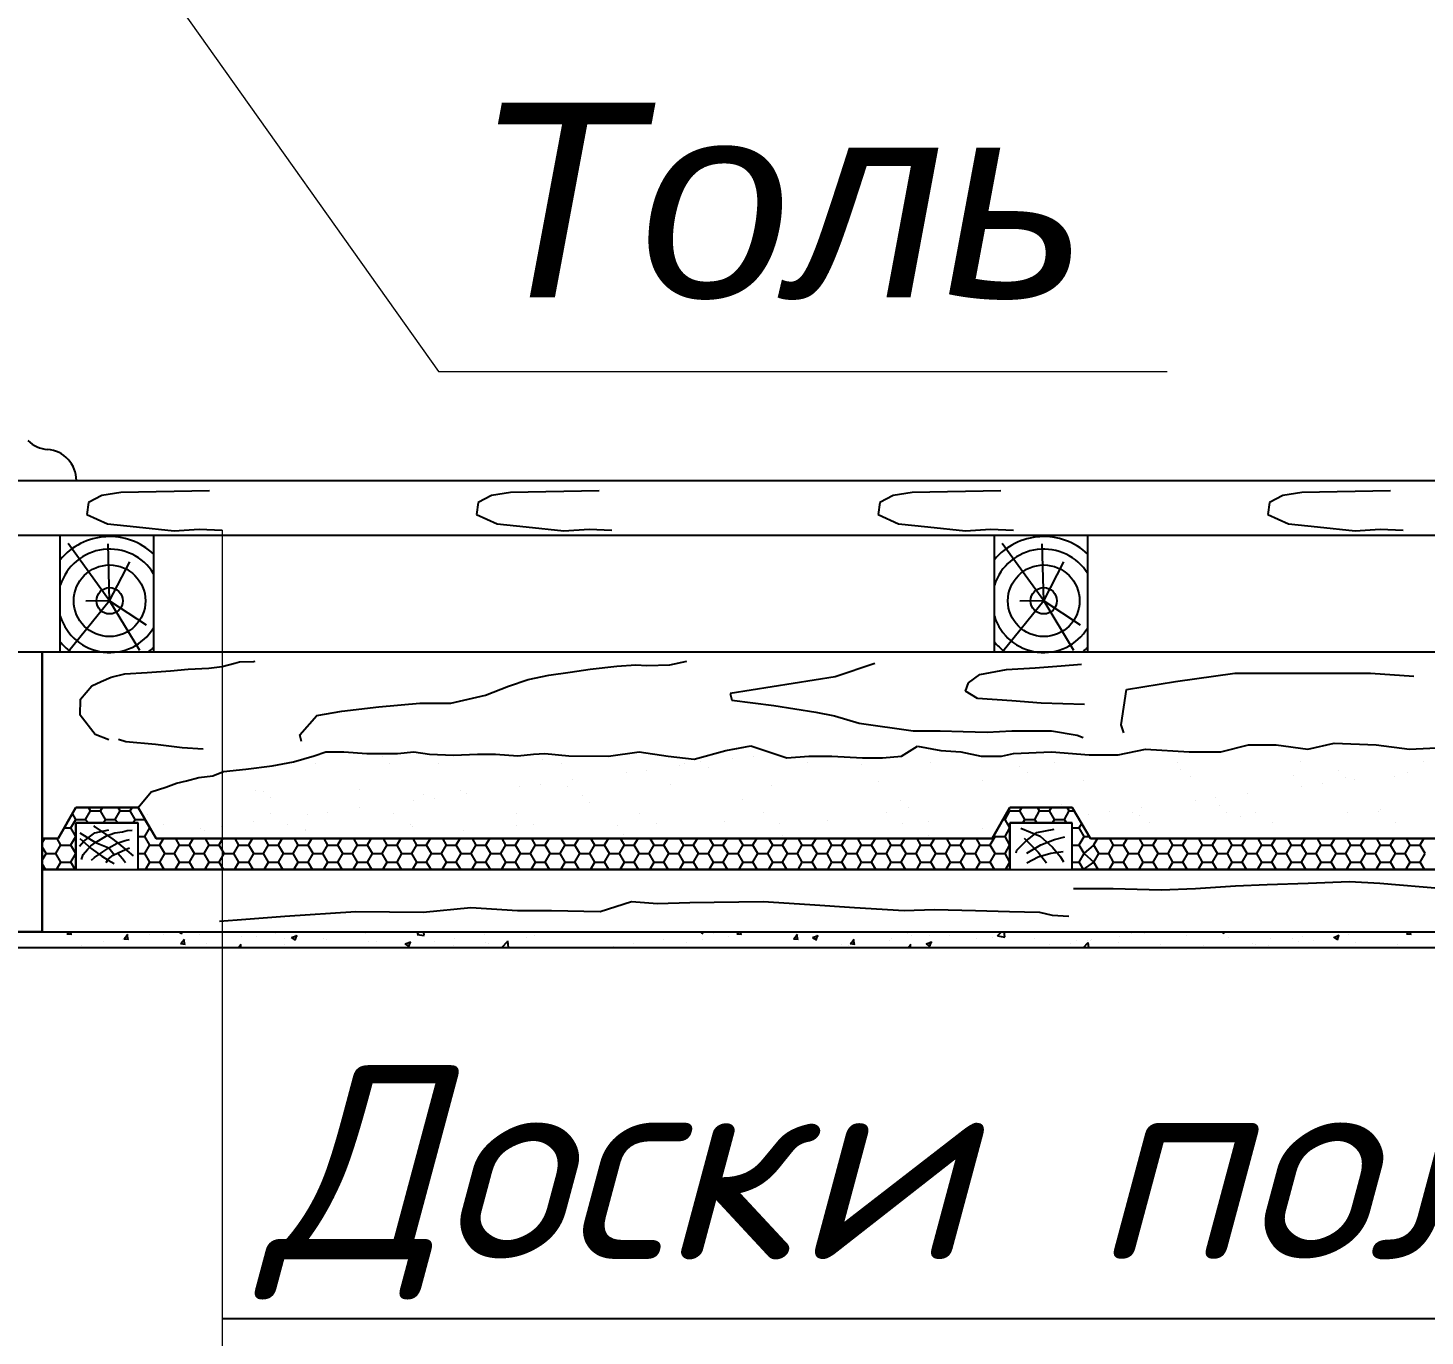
# Model space of a CAD drawing. Header units: millimetres. Extents: x 84778 to 227326, y -44398 to 146312.
# Drawn here: x 183520 to 185315, y -3101 to -1420 of the extents above; entities that cross this region are included whole.
import ezdxf

# ---------------------------------------------------------------- set-up
doc = ezdxf.new("R2010")
doc.units = ezdxf.units.MM
doc.header["$LTSCALE"] = 10
doc.layers.add('Тонкая', color=7, linetype='Continuous', lineweight=25)
doc.styles.add('Isocpeur', font='isocpeui.ttf')
doc.styles.add('STIL 888', font='ARIALI.TTF')

msp = doc.modelspace()

# ---------------------------------------------------------------- linework, layer by layer
at = {"lineweight": 20}
msp.add_line((183769.4, -2065), (183769.4, -5942.5), dxfattribs=at)
at = {"layer": 'Тонкая', "linetype": 'Continuous', "lineweight": 0, "ltscale": 1000}
for p, q in [((183267, -761.7), (184047.3, -1861.4)), ((184047.3, -1861.4), (184983.8, -1861.4))]:
    msp.add_line(p, q, dxfattribs=at)
at = {"layer": 'Тонкая', "ltscale": 50}
for p, q in [((183451.6, -2001.4), (188491.6, -2001.4)), ((183451.6, -2001.4), (188491.6, -2001.4)), ((183451.6, -2221.4), (188491.6, -2221.4)), ((183538.4, -2361.4), (183538.4, -2221.4)), ((183538.4, -2581.4), (183538.4, -2401.4)), ((183451.6, -2581.4), (188491.6, -2581.4)), ((183451.6, -2601.4), (188491.6, -2601.4))]:
    msp.add_line(p, q, dxfattribs=at)
at = {"layer": 'Тонкая', "linetype": 'Continuous', "ltscale": 1000}
for p, q in [((183538.4, -2001.4), (184905, -2001.4)), ((183615, -2020.7), (183597.8, -2029.7)), ((183639.2, -2016.6), (183615, -2020.7)), ((183753.3, -2014.6), (183639.2, -2016.6)), ((184115.7, -2020.7), (184098.5, -2029.7)), ((184139.9, -2016.6), (184115.7, -2020.7)), ((184254, -2014.6), (184139.9, -2016.6)), ((184631.5, -2020.7), (184614.4, -2029.7)), ((184655.8, -2016.6), (184631.5, -2020.7)), ((184769.8, -2014.6), (184655.8, -2016.6)), ((185132.2, -2020.7), (185115.1, -2029.7)), ((185156.5, -2016.6), (185132.2, -2020.7)), ((185270.5, -2014.6), (185156.5, -2016.6)), ((183597.8, -2029.7), (183595.8, -2044.9)), ((183595.8, -2044.9), (183622.1, -2057)), ((184098.5, -2029.7), (184096.5, -2044.9)), ((184096.5, -2044.9), (184122.8, -2057)), ((184614.4, -2029.7), (184612.4, -2044.9)), ((184612.4, -2044.9), (184638.6, -2057)), ((185115.1, -2029.7), (185113.1, -2044.9)), ((185113.1, -2044.9), (185139.3, -2057)), ((183622.1, -2057), (183659.4, -2061)), ((183659.4, -2061), (183707.9, -2066.1)), ((183707.9, -2066.1), (183740.2, -2064)), ((183740.2, -2064), (183769.4, -2065)), ((184122.8, -2057), (184160.1, -2061)), ((184160.1, -2061), (184208.6, -2066.1)), ((184208.6, -2066.1), (184240.9, -2064)), ((184240.9, -2064), (184270.1, -2065)), ((184638.6, -2057), (184676, -2061)), ((184676, -2061), (184724.4, -2066.1)), ((184724.4, -2066.1), (184756.7, -2064)), ((184756.7, -2064), (184786, -2065)), ((185139.3, -2057), (185176.7, -2061)), ((185176.7, -2061), (185225.1, -2066.1)), ((185225.1, -2066.1), (185257.4, -2064)), ((185257.4, -2064), (185286.7, -2065)), ((183451.6, -2071.4), (188491.6, -2071.4)), ((183561.6, -2221), (183561.6, -2071.4)), ((183681.6, -2221), (183681.6, -2071.4)), ((184761.6, -2221), (184761.6, -2071.4)), ((184881.6, -2221), (184881.6, -2071.4)), ((183625, -2155.9), (183571.6, -2082.4)), ((183625, -2155.9), (183623, -2082.6)), ((184825, -2155.9), (184771.6, -2082.4)), ((184825, -2155.9), (184823, -2082.6)), ((183625, -2155.9), (183650.8, -2105.9)), ((184825, -2155.9), (184850.8, -2105.9)), ((183625, -2155.9), (183572.3, -2221)), ((183625, -2155.9), (183594.3, -2156.6)), ((183625, -2155.9), (183663.3, -2219.4)), ((183625, -2155.9), (183671.9, -2186.7)), ((184825, -2155.9), (184772.3, -2221)), ((184825, -2155.9), (184794.3, -2156.6)), ((184825, -2155.9), (184871.9, -2186.7)), ((184825, -2155.9), (184863.3, -2219.4)), ((183451.6, -2221.4), (183538.4, -2221.4)), ((183538.4, -2221.4), (183538.4, -2581.4)), ((183725.8, -2243.8), (183752.3, -2242.4)), ((183752.3, -2242.4), (183769.5, -2240.5)), ((183769.5, -2240.5), (183785.8, -2235.9)), ((183785.8, -2235.9), (183791.8, -2234.5)), ((183791.8, -2234.5), (183810.4, -2234)), ((183810.4, -2234), (183811.8, -2233.6)), ((184242.4, -2243.9), (184276.4, -2240.1)), ((184276.4, -2240.1), (184301, -2238.2)), ((184301, -2238.2), (184315.2, -2239.2)), ((184315.2, -2239.2), (184344.6, -2238.2)), ((184344.6, -2238.2), (184366.4, -2233.5)), ((184608.1, -2236.4), (184557.1, -2253.7)), ((184777.4, -2244.1), (184814, -2242.2)), ((184814, -2242.2), (184847.6, -2239.3)), ((184847.6, -2239.3), (184873.6, -2237.4)), ((183602.1, -2265.2), (183614.2, -2259.6)), ((183614.2, -2259.6), (183626.8, -2254)), ((183626.8, -2254), (183644.4, -2249.8)), ((183644.4, -2249.8), (183673.3, -2248)), ((183673.3, -2248), (183703, -2246.1)), ((183703, -2246.1), (183725.8, -2243.8)), ((184137.3, -2265.6), (184162.8, -2257.1)), ((184162.8, -2257.1), (184189.3, -2251.4)), ((184189.3, -2251.4), (184216.8, -2247.7)), ((184216.8, -2247.7), (184242.4, -2243.9)), ((184557.1, -2253.7), (184422.4, -2274.9)), ((184724.5, -2272), (184728.4, -2261.4)), ((184728.4, -2261.4), (184742.8, -2250.8)), ((184742.8, -2250.8), (184777.4, -2244.1)), ((184931.4, -2269.9), (184994.1, -2259.5)), ((184994.1, -2259.5), (185070.7, -2249.1)), ((185070.7, -2249.1), (185129.8, -2249.1)), ((185129.8, -2249.1), (185192.5, -2249.1)), ((185192.5, -2249.1), (185244.7, -2249.1)), ((185244.7, -2249.1), (185300.4, -2252.6)), ((183587.7, -2282.3), (183602.1, -2265.2)), ((184063.4, -2287.4), (184107.9, -2277)), ((184107.9, -2277), (184137.3, -2265.6)), ((184422.4, -2274.9), (184424.4, -2283.5)), ((184739.9, -2281.6), (184724.5, -2272)), ((184924.5, -2315.2), (184931.4, -2269.9)), ((183587.3, -2302.8), (183587.7, -2282.3)), ((183923.3, -2297.8), (183970.7, -2292.1)), ((183970.7, -2292.1), (184023.7, -2287.4)), ((184023.7, -2287.4), (184063.4, -2287.4)), ((184424.4, -2283.5), (184478.2, -2290.3)), ((184478.2, -2290.3), (184532.1, -2298.9)), ((184784.2, -2284.5), (184739.9, -2281.6)), ((184821.7, -2287.4), (184784.2, -2284.5)), ((184877.5, -2289.3), (184821.7, -2287.4)), ((183606.3, -2327.9), (183587.3, -2302.8)), ((183869.4, -2328.1), (183891.1, -2303.5)), ((183891.1, -2303.5), (183923.3, -2297.8)), ((184532.1, -2298.9), (184556.2, -2303.7)), ((184556.2, -2303.7), (184587.9, -2313.3)), ((184587.9, -2313.3), (184657.2, -2322.9)), ((184927.9, -2325.6), (184924.5, -2315.2)), ((183624, -2334.4), (183606.3, -2327.9)), ((183871.3, -2336.6), (183869.4, -2328.1)), ((184657.2, -2322.9), (184691.8, -2322.9)), ((184691.8, -2322.9), (184721.6, -2323.9)), ((184721.6, -2323.9), (184752.4, -2324.9)), ((184752.4, -2324.9), (184784.2, -2322.9)), ((184784.2, -2322.9), (184835.1, -2322.9)), ((184835.1, -2322.9), (184867.8, -2328.7)), ((184867.8, -2328.7), (184875.5, -2331.6)), ((183636.3, -2333.9), (183646, -2336.6)), ((183646, -2336.6), (183683.8, -2340.1)), ((183683.8, -2340.1), (183718, -2344.5)), ((183718, -2344.5), (183745.3, -2346.2)), ((183887.7, -2355.3), (183902.6, -2350)), ((183902.6, -2350), (183925.9, -2350)), ((183925.9, -2350), (183955.5, -2352.2)), ((183994.7, -2352.2), (184015.9, -2350)), ((184015.9, -2350), (184036, -2353.2)), ((184266, -2355.7), (184305.1, -2350.2)), ((184305.1, -2350.2), (184342.4, -2355.7)), ((184375.9, -2359.5), (184416.7, -2348.3)), ((184416.7, -2348.3), (184448.7, -2342.3)), ((184416.7, -2348.3), (184432.7, -2345.3)), ((184432.7, -2345.3), (184448.7, -2342.3)), ((184448.7, -2342.3), (184495.1, -2357.6)), ((184642.3, -2355.7), (184662.8, -2342.7)), ((184662.8, -2342.7), (184692.8, -2348.5)), ((184692.8, -2348.5), (184718.7, -2350.2)), ((184718.7, -2350.2), (184744.8, -2355.7)), ((184786.3, -2352), (184834.8, -2350.2)), ((184834.8, -2350.2), (184883.2, -2353.9)), ((184920.5, -2353.9), (184955.9, -2346.4)), ((184955.9, -2346.4), (185011.8, -2350.2)), ((185011.8, -2350.2), (185052.7, -2350.2)), ((185052.7, -2350.2), (185088.1, -2340.9)), ((185088.1, -2340.9), (185123.5, -2340.9)), ((185123.5, -2340.9), (185164.5, -2346.4)), ((185164.5, -2346.4), (185198.1, -2339)), ((185198.1, -2339), (185252.1, -2340.9)), ((185252.1, -2340.9), (185294.9, -2346.4)), ((185294.9, -2346.4), (185379.4, -2342.7)), ((183538.4, -2401.4), (183538.4, -2354.3)), ((183799.8, -2372.3), (183833.7, -2368)), ((183833.7, -2368), (183861.3, -2362.7)), ((183861.3, -2362.7), (183887.7, -2355.3)), ((183889.1, -2365.3), (183889.1, -2365.3)), ((183955.5, -2352.2), (183994.7, -2352.2)), ((183975.1, -2355.9), (183975.1, -2355.9)), ((183984.5, -2364.5), (183984.5, -2364.5)), ((184036, -2353.2), (184066.7, -2354.3)), ((184047.3, -2365), (184047.3, -2365)), ((184066.7, -2354.3), (184097.5, -2353.2)), ((184097.5, -2353.2), (184120.8, -2353.2)), ((184120.8, -2353.2), (184149.4, -2355.3)), ((184149.4, -2355.3), (184169.5, -2353.2)), ((184169.5, -2353.2), (184184.3, -2352.2)), ((184181.4, -2360.4), (184181.4, -2360.4)), ((184184.3, -2352.2), (184215, -2355.3)), ((184205.5, -2364.7), (184205.5, -2364.7)), ((184215, -2355.3), (184266, -2355.7)), ((184342.4, -2355.7), (184375.9, -2359.5)), ((184356.6, -2368), (184356.6, -2368)), ((184363.7, -2364.4), (184363.7, -2364.4)), ((184384.7, -2362.1), (184384.7, -2362.1)), ((184425.6, -2358.9), (184425.6, -2358.9)), ((184452.1, -2355.5), (184452.1, -2355.5)), ((184495.1, -2357.6), (184523.1, -2355.7)), ((184521.9, -2364.1), (184521.9, -2364.1)), ((184523.1, -2355.7), (184552.9, -2355.7)), ((184552.9, -2355.7), (184592, -2357.6)), ((184590.9, -2366.6), (184590.9, -2366.6)), ((184592, -2357.6), (184618.1, -2357.6)), ((184618.1, -2357.6), (184642.3, -2355.7)), ((184680.1, -2363.8), (184680.1, -2363.8)), ((184744.8, -2355.7), (184770.9, -2355.7)), ((184770.9, -2355.7), (184786.3, -2352)), ((184770.9, -2355.7), (184770.9, -2355.7)), ((184794.2, -2368.4), (184794.2, -2368.4)), ((184838.3, -2363.5), (184838.3, -2363.5)), ((184883.2, -2353.9), (184920.5, -2353.9)), ((184996.5, -2363.2), (184996.5, -2363.2)), ((185154.7, -2363), (185154.7, -2363)), ((185312.9, -2362.7), (185312.9, -2362.7)), ((183710.8, -2390.3), (183723.6, -2387.1)), ((183723.6, -2387.1), (183739.4, -2382.9)), ((183739.4, -2382.9), (183757.4, -2380.7)), ((183757.4, -2380.7), (183771.2, -2375.4)), ((183771.2, -2375.4), (183799.8, -2372.3)), ((184219.9, -2386), (184219.9, -2386)), ((184288.9, -2376.9), (184288.9, -2376.9)), ((184315.3, -2373.5), (184315.3, -2373.5)), ((184394, -2370.7), (184394, -2370.7)), ((184745.9, -2386.5), (184745.9, -2386.5)), ((184803.6, -2376.9), (184803.6, -2376.9)), ((184875.8, -2387.1), (184875.8, -2387.1)), ((185000.5, -2372.9), (185000.5, -2372.9)), ((185013, -2382.2), (185013, -2382.2)), ((185146, -2380.5), (185146, -2380.5)), ((185203.7, -2374.6), (185203.7, -2374.6)), ((185213.1, -2383.2), (185213.1, -2383.2)), ((185223.9, -2385.4), (185223.9, -2385.4)), ((185275.9, -2381.1), (185275.9, -2381.1)), ((185292.9, -2376.3), (185292.9, -2376.3)), ((183538.4, -2461.4), (183538.4, -2401.4)), ((183661.6, -2421.4), (183678.4, -2401.4)), ((183678.4, -2401.4), (183697.1, -2395.6)), ((183697.1, -2395.6), (183710.8, -2390.3)), ((183812.6, -2400.2), (183812.6, -2400.2)), ((183822.4, -2400.5), (183822.4, -2400.5)), ((183945.6, -2398.5), (183945.6, -2398.5)), ((184028.7, -2405), (184028.7, -2405)), ((184075.5, -2399.1), (184075.5, -2399.1)), ((184083.1, -2404), (184083.1, -2404)), ((184152.1, -2394.9), (184152.1, -2394.9)), ((184178.6, -2391.5), (184178.6, -2391.5)), ((184212.7, -2394.2), (184212.7, -2394.2)), ((184345.7, -2392.5), (184345.7, -2392.5)), ((184475.7, -2393.1), (184475.7, -2393.1)), ((184612.9, -2388.2), (184612.9, -2388.2)), ((185087.2, -2403.4), (185087.2, -2403.4)), ((185156.2, -2394.3), (185156.2, -2394.3)), ((185182.6, -2390.8), (185182.6, -2390.8)), ((183558.9, -2461.4), (183581.6, -2421.4)), ((183581.6, -2421.4), (183558.9, -2461.4)), ((183558.9, -2461.4), (183581.6, -2421.4)), ((183581.6, -2421.4), (183661.6, -2421.4)), ((183661.6, -2421.4), (183581.6, -2421.4)), ((183581.6, -2421.4), (183661.6, -2421.4)), ((183581.6, -2421.4), (183661.6, -2421.4)), ((183600.5, -2425.8), (183598, -2421.4)), ((183613.2, -2425.8), (183615.8, -2421.4)), ((183638.6, -2425.8), (183636.1, -2421.4)), ((183651.3, -2425.8), (183653.9, -2421.4)), ((183661.6, -2421.4), (183685, -2461.4)), ((183685, -2461.4), (183661.6, -2421.4)), ((183661.6, -2421.4), (183685, -2461.4)), ((183675.4, -2405.2), (183675.4, -2405.2)), ((183831.8, -2409.1), (183831.8, -2409.1)), ((183946.4, -2422), (183946.4, -2422)), ((184015.4, -2412.9), (184015.4, -2412.9)), ((184041.8, -2409.5), (184041.8, -2409.5)), ((184231.9, -2406.7), (184231.9, -2406.7)), ((184241.3, -2415.3), (184241.3, -2415.3)), ((184438.2, -2411.2), (184438.2, -2411.2)), ((184641.5, -2413), (184641.5, -2413)), ((184650.9, -2421.5), (184650.9, -2421.5)), ((184758.9, -2461.4), (184781.6, -2421.4)), ((184781.6, -2421.4), (184758.9, -2461.4)), ((184758.9, -2461.4), (184781.6, -2421.4)), ((184781.6, -2421.4), (184861.6, -2421.4)), ((184861.6, -2421.4), (184781.6, -2421.4)), ((184781.6, -2421.4), (184861.6, -2421.4)), ((184781.6, -2421.4), (184861.6, -2421.4)), ((184794.3, -2425.8), (184796.9, -2421.4)), ((184819.7, -2425.8), (184817.2, -2421.4)), ((184832.4, -2425.8), (184835, -2421.4)), ((184847.8, -2417.4), (184847.8, -2417.4)), ((184857.8, -2425.8), (184855.3, -2421.4)), ((184861.6, -2421.4), (184885, -2461.4)), ((184885, -2461.4), (184861.6, -2421.4)), ((184861.6, -2421.4), (184885, -2461.4)), ((184950.4, -2421.4), (184950.4, -2421.4)), ((185019.4, -2412.3), (185019.4, -2412.3)), ((185045.9, -2408.8), (185045.9, -2408.8)), ((185051, -2419.2), (185051, -2419.2)), ((183575.1, -2447.7), (183581.5, -2436.8)), ((183581.5, -2436.8), (183577.2, -2429.3)), ((183581.5, -2436.8), (183594.2, -2436.8)), ((183594.2, -2436.8), (183600.5, -2425.8)), ((183596.9, -2441.4), (183594.2, -2436.8)), ((183600.6, -2425.8), (183613.3, -2425.8)), ((183619.6, -2436.8), (183613.2, -2425.8)), ((183616.9, -2441.4), (183619.6, -2436.8)), ((183619.6, -2436.8), (183632.3, -2436.8)), ((183632.3, -2436.8), (183638.6, -2425.8)), ((183635, -2441.4), (183632.3, -2436.8)), ((183638.7, -2425.8), (183651.4, -2425.8)), ((183657.7, -2436.8), (183651.3, -2425.8)), ((183655, -2441.4), (183657.7, -2436.8)), ((183657.7, -2436.8), (183670.4, -2436.8)), ((183670.4, -2436.8), (183670.5, -2436.6)), ((183676.7, -2447.8), (183670.4, -2436.8)), ((183673.4, -2430), (183673.4, -2430)), ((183809.6, -2440), (183809.6, -2440)), ((183831.6, -2429.7), (183831.6, -2429.7)), ((183878.6, -2430.9), (183878.6, -2430.9)), ((183905.1, -2427.5), (183905.1, -2427.5)), ((183989.8, -2429.4), (183989.8, -2429.4)), ((184148, -2429.1), (184148, -2429.1)), ((184306.2, -2428.8), (184306.2, -2428.8)), ((184414.4, -2440.1), (184414.4, -2440.1)), ((184464.4, -2428.5), (184464.4, -2428.5)), ((184547.4, -2438.4), (184547.4, -2438.4)), ((184622.6, -2428.2), (184622.6, -2428.2)), ((184677.3, -2439.1), (184677.3, -2439.1)), ((184772.9, -2436.8), (184775.3, -2436.8)), ((184775.3, -2436.8), (184781.6, -2425.8)), ((184781.6, -2447.8), (184775.3, -2436.8)), ((184781.6, -2425.8), (184780.4, -2423.6)), ((184781.7, -2425.8), (184794.4, -2425.8)), ((184800.7, -2436.8), (184794.3, -2425.8)), ((184798, -2441.4), (184800.7, -2436.8)), ((184800.7, -2436.8), (184813.4, -2436.8)), ((184813.4, -2436.8), (184819.7, -2425.8)), ((184816.1, -2441.4), (184813.4, -2436.8)), ((184819.8, -2425.8), (184832.5, -2425.8)), ((184838.8, -2436.8), (184832.4, -2425.8)), ((184836.1, -2441.4), (184838.8, -2436.8)), ((184838.8, -2436.8), (184851.5, -2436.8)), ((184851.5, -2436.8), (184857.8, -2425.8)), ((184854.2, -2441.4), (184851.5, -2436.8)), ((184857.9, -2425.8), (184864.2, -2425.8)), ((184882.7, -2430.3), (184882.7, -2430.3)), ((184909.1, -2426.8), (184909.1, -2426.8)), ((184939, -2427.7), (184939, -2427.7)), ((184947.5, -2432.4), (184947.5, -2432.4)), ((185060.4, -2427.8), (185060.4, -2427.8)), ((185077.5, -2433.1), (185077.5, -2433.1)), ((185097.2, -2427.4), (185097.2, -2427.4)), ((185214.7, -2428.1), (185214.7, -2428.1)), ((185255.4, -2427.1), (185255.4, -2427.1)), ((185257.3, -2423.7), (185257.3, -2423.7)), ((185276.8, -2440.7), (185276.8, -2440.7)), ((183566.7, -2447.8), (183575.2, -2447.8)), ((183581.5, -2458.8), (183575.1, -2447.8)), ((183575.1, -2469.7), (183581.5, -2458.7)), ((183581.5, -2458.8), (183581.6, -2458.8)), ((183581.6, -2441.4), (183581.6, -2501.4)), ((183661.6, -2441.4), (183581.6, -2441.4)), ((183581.6, -2501.4), (183581.6, -2441.4)), ((183581.6, -2441.4), (183661.6, -2441.4)), ((183586.7, -2453.9), (183606.7, -2466.4)), ((183591.9, -2464.7), (183606.2, -2453.9)), ((183604.9, -2444.8), (183606.2, -2446.5)), ((183606.2, -2446.5), (183615.3, -2453)), ((183606.2, -2453.9), (183624, -2450.4)), ((183606.7, -2466.4), (183621, -2457.8)), ((183615.3, -2453), (183629.2, -2462.1)), ((183621, -2457.8), (183631.8, -2454.3)), ((183631.8, -2454.3), (183641.4, -2452.6)), ((183641.4, -2452.6), (183647.4, -2451.3)), ((183647.4, -2451.3), (183653.9, -2450.8)), ((183661.6, -2501.4), (183661.6, -2441.4)), ((183661.6, -2501.4), (183661.6, -2441.4)), ((183661.6, -2458.8), (183670.4, -2458.8)), ((183670.4, -2458.7), (183676.7, -2447.7)), ((183676.7, -2469.8), (183670.4, -2458.8)), ((183676.8, -2447.8), (183677, -2447.8)), ((183694.8, -2443.6), (183694.8, -2443.6)), ((183741.9, -2449), (183741.9, -2449)), ((183747.1, -2450.5), (183747.1, -2450.5)), ((183768.3, -2445.5), (183768.3, -2445.5)), ((183853, -2443.3), (183853, -2443.3)), ((183876, -2449.6), (183876, -2449.6)), ((183877.1, -2451.1), (183877.1, -2451.1)), ((184011.2, -2443), (184011.2, -2443)), ((184014.3, -2446.2), (184014.3, -2446.2)), ((184079.2, -2451.3), (184079.2, -2451.3)), ((184147.3, -2444.5), (184147.3, -2444.5)), ((184169.4, -2442.8), (184169.4, -2442.8)), ((184277.2, -2445.1), (184277.2, -2445.1)), ((184285.5, -2455.8), (184285.5, -2455.8)), ((184327.6, -2442.5), (184327.6, -2442.5)), ((184485.8, -2442.2), (184485.8, -2442.2)), ((184488.8, -2457.5), (184488.8, -2457.5)), ((184644, -2441.9), (184644, -2441.9)), ((184676.9, -2457.4), (184676.9, -2457.4)), ((184745.9, -2448.3), (184745.9, -2448.3)), ((184756.2, -2469.7), (184762.6, -2458.7)), ((184762.6, -2458.8), (184761.5, -2456.9)), ((184762.6, -2458.8), (184775.3, -2458.8)), ((184775.3, -2458.7), (184781.6, -2447.7)), ((184781.6, -2469.8), (184775.3, -2458.8)), ((184781.6, -2441.4), (184781.6, -2501.4)), ((184861.6, -2441.4), (184781.6, -2441.4)), ((184781.6, -2501.4), (184781.6, -2441.4)), ((184781.6, -2441.4), (184861.6, -2441.4)), ((184795.8, -2448.1), (184820.5, -2458.4)), ((184802.6, -2464.5), (184816.3, -2453.6)), ((184816.3, -2453.6), (184838.3, -2449.5)), ((184820.5, -2458.4), (184836.2, -2472.7)), ((184861.6, -2501.4), (184861.6, -2441.4)), ((184861.6, -2501.4), (184861.6, -2441.4)), ((184861.6, -2447.8), (184870.6, -2447.8)), ((184870.5, -2447.7), (184873.8, -2442.1)), ((184876.9, -2458.8), (184870.5, -2447.8)), ((184870.5, -2469.7), (184876.9, -2458.7)), ((184876.9, -2458.8), (184883.5, -2458.8)), ((184960.4, -2441.3), (184960.4, -2441.3)), ((185118.6, -2441), (185118.6, -2441)), ((183538.4, -2467.4), (183541.9, -2461.4)), ((183538.4, -2461.4), (183558.9, -2461.4)), ((183538.4, -2501.4), (183538.4, -2461.4)), ((183558.9, -2461.4), (183538.4, -2461.4)), ((183538.4, -2461.4), (183558.9, -2461.4)), ((183543.4, -2480.8), (183538.4, -2472.1)), ((183556.1, -2480.7), (183562.4, -2469.7)), ((183562.4, -2469.8), (183557.6, -2461.4)), ((183562.5, -2469.8), (183575.2, -2469.8)), ((183581.5, -2480.8), (183575.1, -2469.8)), ((183586.3, -2471.2), (183591.9, -2464.7)), ((183586.7, -2461.2), (183601.5, -2474.2)), ((183591.1, -2482), (183596.7, -2475.5)), ((183596.7, -2475.5), (183601, -2470.8)), ((183601, -2470.8), (183606.7, -2466.4)), ((183601.5, -2474.2), (183614.9, -2484.2)), ((183606.7, -2466.4), (183606.7, -2466.4)), ((183606.7, -2466.4), (183624, -2473.4)), ((183616.2, -2478.6), (183624, -2473.4)), ((183624, -2473.4), (183634.9, -2467.3)), ((183624, -2473.4), (183630.8, -2482)), ((183629.2, -2462.1), (183637, -2468.2)), ((183634.9, -2467.3), (183644.8, -2463.8)), ((183637, -2468.2), (183647, -2476.8)), ((183641.4, -2477.3), (183650.5, -2473.4)), ((183644.8, -2463.8), (183650.5, -2462.5)), ((183647, -2476.8), (183655.2, -2483.7)), ((183670.4, -2480.7), (183676.7, -2469.7)), ((183676.8, -2469.8), (183689.5, -2469.8)), ((183685, -2461.4), (184758.9, -2461.4)), ((184758.9, -2461.4), (183685, -2461.4)), ((183685, -2461.4), (184758.9, -2461.4)), ((183689.4, -2469.7), (183694.3, -2461.4)), ((183695.8, -2480.8), (183689.4, -2469.8)), ((183708.5, -2480.7), (183714.8, -2469.7)), ((183714.8, -2469.8), (183710, -2461.4)), ((183714.9, -2469.8), (183727.6, -2469.8)), ((183727.5, -2469.7), (183732.4, -2461.4)), ((183733.9, -2480.8), (183727.5, -2469.8)), ((183746.6, -2480.7), (183752.9, -2469.7)), ((183752.9, -2469.8), (183748.1, -2461.4)), ((183753, -2469.8), (183765.7, -2469.8)), ((183765.6, -2469.7), (183770.5, -2461.4)), ((183772, -2480.8), (183765.6, -2469.8)), ((183784.7, -2480.7), (183791, -2469.7)), ((183791, -2469.8), (183786.2, -2461.4)), ((183791.1, -2469.8), (183803.8, -2469.8)), ((183803.7, -2469.7), (183808.6, -2461.4)), ((183810.1, -2480.8), (183803.7, -2469.8)), ((183822.8, -2480.7), (183829.1, -2469.7)), ((183829.1, -2469.8), (183824.3, -2461.4)), ((183829.2, -2469.8), (183841.9, -2469.8)), ((183841.8, -2469.7), (183846.7, -2461.4)), ((183848.2, -2480.8), (183841.8, -2469.8)), ((183860.9, -2480.7), (183867.2, -2469.7)), ((183867.2, -2469.8), (183862.4, -2461.4)), ((183867.3, -2469.8), (183880, -2469.8)), ((183879.9, -2469.7), (183884.8, -2461.4)), ((183886.3, -2480.8), (183879.9, -2469.8)), ((183899, -2480.7), (183905.3, -2469.7)), ((183905.3, -2469.8), (183900.5, -2461.4)), ((183905.4, -2469.8), (183918.1, -2469.8)), ((183918, -2469.7), (183922.9, -2461.4)), ((183924.4, -2480.8), (183918, -2469.8)), ((183937.1, -2480.7), (183943.4, -2469.7)), ((183943.4, -2469.8), (183938.6, -2461.4)), ((183943.5, -2469.8), (183956.2, -2469.8)), ((183956.1, -2469.7), (183961, -2461.4)), ((183962.5, -2480.8), (183956.1, -2469.8)), ((183975.2, -2480.7), (183981.5, -2469.7)), ((183981.5, -2469.8), (183976.7, -2461.4)), ((183981.6, -2469.8), (183994.3, -2469.8)), ((183994.2, -2469.7), (183999.1, -2461.4)), ((184000.6, -2480.8), (183994.2, -2469.8)), ((184013.3, -2480.7), (184019.6, -2469.7)), ((184019.6, -2469.8), (184014.8, -2461.4)), ((184019.7, -2469.8), (184032.4, -2469.8)), ((184032.3, -2469.7), (184037.2, -2461.4)), ((184038.7, -2480.8), (184032.3, -2469.8)), ((184051.4, -2480.7), (184057.7, -2469.7)), ((184057.7, -2469.8), (184052.9, -2461.4)), ((184057.8, -2469.8), (184070.5, -2469.8)), ((184070.4, -2469.7), (184075.3, -2461.4)), ((184076.8, -2480.8), (184070.4, -2469.8)), ((184088.6, -2459.9), (184088.6, -2459.9)), ((184089.5, -2480.7), (184095.8, -2469.7)), ((184095.8, -2469.8), (184091, -2461.4)), ((184095.9, -2469.8), (184108.6, -2469.8)), ((184108.5, -2469.7), (184113.4, -2461.4)), ((184114.9, -2480.8), (184108.5, -2469.8)), ((184127.6, -2480.7), (184133.9, -2469.7)), ((184133.9, -2469.8), (184129.1, -2461.4)), ((184134, -2469.8), (184146.7, -2469.8)), ((184146.6, -2469.7), (184151.5, -2461.4)), ((184153, -2480.8), (184146.6, -2469.8)), ((184165.7, -2480.7), (184172, -2469.7)), ((184172, -2469.8), (184167.2, -2461.4)), ((184172.1, -2469.8), (184184.8, -2469.8)), ((184184.7, -2469.7), (184189.6, -2461.4)), ((184191.1, -2480.8), (184184.7, -2469.8)), ((184203.8, -2480.7), (184210.1, -2469.7)), ((184210.1, -2469.8), (184205.3, -2461.4)), ((184210.2, -2469.8), (184222.9, -2469.8)), ((184222.8, -2469.7), (184227.7, -2461.4)), ((184229.2, -2480.8), (184222.8, -2469.8)), ((184241.9, -2480.7), (184248.2, -2469.7)), ((184248.2, -2469.8), (184243.4, -2461.4)), ((184248.3, -2469.8), (184261, -2469.8)), ((184260.9, -2469.7), (184265.8, -2461.4)), ((184267.3, -2480.8), (184260.9, -2469.8)), ((184280, -2480.7), (184286.3, -2469.7)), ((184286.3, -2469.8), (184281.5, -2461.4)), ((184286.4, -2469.8), (184299.1, -2469.8)), ((184299, -2469.7), (184303.9, -2461.4)), ((184305.4, -2480.8), (184299, -2469.8)), ((184318.1, -2480.7), (184324.4, -2469.7)), ((184324.4, -2469.8), (184319.6, -2461.4)), ((184324.5, -2469.8), (184337.2, -2469.8)), ((184337.1, -2469.7), (184342, -2461.4)), ((184343.5, -2480.8), (184337.1, -2469.8)), ((184356.2, -2480.7), (184362.5, -2469.7)), ((184362.5, -2469.8), (184357.7, -2461.4)), ((184362.6, -2469.8), (184375.3, -2469.8)), ((184375.2, -2469.7), (184380.1, -2461.4)), ((184381.6, -2480.8), (184375.2, -2469.8)), ((184394.3, -2480.7), (184400.6, -2469.7)), ((184400.6, -2469.8), (184395.8, -2461.4)), ((184400.7, -2469.8), (184413.4, -2469.8)), ((184413.3, -2469.7), (184418.2, -2461.4)), ((184419.7, -2480.8), (184413.3, -2469.8)), ((184432.4, -2480.7), (184438.7, -2469.7)), ((184438.7, -2469.8), (184433.9, -2461.4)), ((184438.8, -2469.8), (184451.5, -2469.8)), ((184451.4, -2469.7), (184456.3, -2461.4)), ((184457.8, -2480.8), (184451.4, -2469.8)), ((184470.5, -2480.7), (184476.8, -2469.7)), ((184476.8, -2469.8), (184472, -2461.4)), ((184476.9, -2469.8), (184489.6, -2469.8)), ((184489.5, -2469.7), (184494.4, -2461.4)), ((184495.9, -2480.8), (184489.5, -2469.8)), ((184508.6, -2480.7), (184514.9, -2469.7)), ((184514.9, -2469.8), (184510.1, -2461.4)), ((184515, -2469.8), (184527.7, -2469.8)), ((184527.6, -2469.7), (184532.5, -2461.4)), ((184534, -2480.8), (184527.6, -2469.8)), ((184546.7, -2480.7), (184553, -2469.7)), ((184553, -2469.8), (184548.2, -2461.4)), ((184553.1, -2469.8), (184565.8, -2469.8)), ((184565.7, -2469.7), (184570.6, -2461.4)), ((184572.1, -2480.8), (184565.7, -2469.8)), ((184584.8, -2480.7), (184591.1, -2469.7)), ((184591.1, -2469.8), (184586.3, -2461.4)), ((184591.2, -2469.8), (184603.9, -2469.8)), ((184603.8, -2469.7), (184608.7, -2461.4)), ((184610.2, -2480.8), (184603.8, -2469.8)), ((184622.9, -2480.7), (184629.2, -2469.7)), ((184629.2, -2469.8), (184624.4, -2461.4)), ((184629.3, -2469.8), (184642, -2469.8)), ((184641.9, -2469.7), (184646.8, -2461.4)), ((184648.3, -2480.8), (184641.9, -2469.8)), ((184661, -2480.7), (184667.3, -2469.7)), ((184667.3, -2469.8), (184662.5, -2461.4)), ((184667.4, -2469.8), (184680.1, -2469.8)), ((184680, -2469.7), (184684.9, -2461.4)), ((184686.4, -2480.8), (184680, -2469.8)), ((184699.1, -2480.7), (184705.4, -2469.7)), ((184705.4, -2469.8), (184700.6, -2461.4)), ((184705.5, -2469.8), (184718.2, -2469.8)), ((184718.1, -2469.7), (184723, -2461.4)), ((184724.5, -2480.8), (184718.1, -2469.8)), ((184737.2, -2480.7), (184743.5, -2469.7)), ((184743.5, -2469.8), (184738.7, -2461.4)), ((184743.6, -2469.8), (184756.3, -2469.8)), ((184762.6, -2480.8), (184756.2, -2469.8)), ((184775.3, -2480.7), (184781.6, -2469.7)), ((184789.6, -2479.6), (184790.3, -2476.2)), ((184790.3, -2476.2), (184802.6, -2464.5)), ((184799.9, -2461.1), (184817.7, -2478.9)), ((184803.3, -2480.3), (184821.1, -2469.3)), ((184821.1, -2469.3), (184839, -2462.5)), ((184836.2, -2472.7), (184846.5, -2485.1)), ((184839, -2462.5), (184852, -2459.1)), ((184861.6, -2469.8), (184870.6, -2469.8)), ((184876.9, -2480.8), (184870.5, -2469.8)), ((184876.9, -2480.7), (184889.4, -2469.8)), ((185958.9, -2461.4), (184885, -2461.4)), ((184885, -2461.4), (185958.9, -2461.4)), ((184885, -2461.4), (185958.9, -2461.4)), ((184889.4, -2469.7), (184894.3, -2461.4)), ((184895.8, -2480.8), (184889.4, -2469.8)), ((184908.5, -2480.7), (184914.8, -2469.7)), ((184914.8, -2469.8), (184910, -2461.4)), ((184914.9, -2469.8), (184927.6, -2469.8)), ((184927.5, -2469.7), (184932.4, -2461.4)), ((184933.9, -2480.8), (184927.5, -2469.8)), ((184946.6, -2480.7), (184952.9, -2469.7)), ((184952.9, -2469.8), (184948.1, -2461.4)), ((184953, -2469.8), (184965.7, -2469.8)), ((184965.6, -2469.7), (184970.5, -2461.4)), ((184972, -2480.8), (184965.6, -2469.8)), ((184984.7, -2480.7), (184991, -2469.7)), ((184991, -2469.8), (184986.2, -2461.4)), ((184991.1, -2469.8), (185003.8, -2469.8)), ((185003.7, -2469.7), (185008.6, -2461.4)), ((185010.1, -2480.8), (185003.7, -2469.8)), ((185022.8, -2480.7), (185029.1, -2469.7)), ((185029.1, -2469.8), (185024.3, -2461.4)), ((185029.2, -2469.8), (185041.9, -2469.8)), ((185041.8, -2469.7), (185046.7, -2461.4)), ((185048.2, -2480.8), (185041.8, -2469.8)), ((185060.9, -2480.7), (185067.2, -2469.7)), ((185067.2, -2469.8), (185062.4, -2461.4)), ((185067.3, -2469.8), (185080, -2469.8)), ((185079.9, -2469.7), (185084.8, -2461.4)), ((185086.3, -2480.8), (185079.9, -2469.8)), ((185099, -2480.7), (185105.3, -2469.7)), ((185105.3, -2469.8), (185100.5, -2461.4)), ((185105.4, -2469.8), (185118.1, -2469.8)), ((185118, -2469.7), (185122.9, -2461.4)), ((185124.4, -2480.8), (185118, -2469.8)), ((185137.1, -2480.7), (185143.4, -2469.7)), ((185143.4, -2469.8), (185138.6, -2461.4)), ((185143.5, -2469.8), (185156.2, -2469.8)), ((185156.1, -2469.7), (185161, -2461.4)), ((185162.5, -2480.8), (185156.1, -2469.8)), ((185175.2, -2480.7), (185181.5, -2469.7)), ((185181.5, -2469.8), (185176.7, -2461.4)), ((185181.6, -2469.8), (185194.3, -2469.8)), ((185194.2, -2469.7), (185199.1, -2461.4)), ((185200.6, -2480.8), (185194.2, -2469.8)), ((185213.3, -2480.7), (185219.6, -2469.7)), ((185219.6, -2469.8), (185214.8, -2461.4)), ((185219.7, -2469.8), (185232.4, -2469.8)), ((185232.3, -2469.7), (185237.2, -2461.4)), ((185238.7, -2480.8), (185232.3, -2469.8)), ((185251.4, -2480.7), (185257.7, -2469.7)), ((185257.7, -2469.8), (185252.9, -2461.4)), ((185257.8, -2469.8), (185270.5, -2469.8)), ((185270.4, -2469.7), (185275.3, -2461.4)), ((185276.8, -2480.8), (185270.4, -2469.8)), ((185289.5, -2480.7), (185295.8, -2469.7)), ((185295.8, -2469.8), (185291, -2461.4)), ((185295.9, -2469.8), (185308.6, -2469.8)), ((185308.5, -2469.7), (185313.4, -2461.4)), ((185314.9, -2480.8), (185308.5, -2469.8)), ((183538.4, -2489.4), (183543.4, -2480.7)), ((183542.6, -2501.4), (183538.4, -2494.1)), ((183543.4, -2480.7), (183556.1, -2480.7)), ((183562.4, -2491.8), (183556.1, -2480.8)), ((183556.9, -2501.4), (183562.4, -2491.7)), ((183562.5, -2491.7), (183575.2, -2491.7)), ((183575.1, -2491.7), (183581.5, -2480.7)), ((183580.7, -2501.4), (183575.1, -2491.8)), ((183581.5, -2480.7), (183581.6, -2480.7)), ((183588.9, -2488.5), (183591.1, -2482)), ((183601.9, -2489.4), (183605.4, -2485.9)), ((183605.4, -2485.9), (183616.2, -2478.6)), ((183614.9, -2484.2), (183623.1, -2489.4)), ((183620.5, -2492), (183623.6, -2487.6)), ((183623.1, -2489.4), (183631, -2493.7)), ((183623.6, -2487.6), (183629.6, -2482.9)), ((183629.6, -2482.9), (183641.4, -2477.3)), ((183630.8, -2482), (183635.5, -2480.1)), ((183635.5, -2480.1), (183641.4, -2487.2)), ((183641.4, -2487.2), (183645.4, -2492.1)), ((183661.6, -2480.7), (183670.4, -2480.7)), ((183676.7, -2491.8), (183670.4, -2480.8)), ((183671.2, -2501.4), (183676.7, -2491.7)), ((183676.8, -2491.7), (183689.5, -2491.7)), ((183689.4, -2491.7), (183695.8, -2480.7)), ((183695, -2501.4), (183689.4, -2491.8)), ((183695.8, -2480.7), (183708.5, -2480.7)), ((183714.8, -2491.8), (183708.5, -2480.8)), ((183709.3, -2501.4), (183714.8, -2491.7)), ((183714.9, -2491.7), (183727.6, -2491.7)), ((183727.5, -2491.7), (183733.9, -2480.7)), ((183733.1, -2501.4), (183727.5, -2491.8)), ((183733.9, -2480.7), (183746.6, -2480.7)), ((183752.9, -2491.8), (183746.6, -2480.8)), ((183747.4, -2501.4), (183752.9, -2491.7)), ((183753, -2491.7), (183765.7, -2491.7)), ((183765.6, -2491.7), (183772, -2480.7)), ((183771.2, -2501.4), (183765.6, -2491.8)), ((183772, -2480.7), (183784.7, -2480.7)), ((183791, -2491.8), (183784.7, -2480.8)), ((183785.5, -2501.4), (183791, -2491.7)), ((183791.1, -2491.7), (183803.8, -2491.7)), ((183803.7, -2491.7), (183810.1, -2480.7)), ((183809.3, -2501.4), (183803.7, -2491.8)), ((183810.1, -2480.7), (183822.8, -2480.7)), ((183829.1, -2491.8), (183822.8, -2480.8)), ((183823.6, -2501.4), (183829.1, -2491.7)), ((183829.2, -2491.7), (183841.9, -2491.7)), ((183841.8, -2491.7), (183848.2, -2480.7)), ((183847.4, -2501.4), (183841.8, -2491.8)), ((183848.2, -2480.7), (183860.9, -2480.7)), ((183867.2, -2491.8), (183860.9, -2480.8)), ((183861.7, -2501.4), (183867.2, -2491.7)), ((183867.3, -2491.7), (183880, -2491.7)), ((183879.9, -2491.7), (183886.3, -2480.7)), ((183885.5, -2501.4), (183879.9, -2491.8)), ((183886.3, -2480.7), (183899, -2480.7)), ((183905.3, -2491.8), (183899, -2480.8)), ((183899.8, -2501.4), (183905.3, -2491.7)), ((183905.4, -2491.7), (183918.1, -2491.7)), ((183918, -2491.7), (183924.4, -2480.7)), ((183923.6, -2501.4), (183918, -2491.8)), ((183924.4, -2480.7), (183937.1, -2480.7)), ((183943.4, -2491.8), (183937.1, -2480.8)), ((183937.9, -2501.4), (183943.4, -2491.7)), ((183943.5, -2491.7), (183956.2, -2491.7)), ((183956.1, -2491.7), (183962.5, -2480.7)), ((183961.7, -2501.4), (183956.1, -2491.8)), ((183962.5, -2480.7), (183975.2, -2480.7)), ((183981.5, -2491.8), (183975.2, -2480.8)), ((183976, -2501.4), (183981.5, -2491.7)), ((183981.6, -2491.7), (183994.3, -2491.7)), ((183994.2, -2491.7), (184000.6, -2480.7)), ((183999.8, -2501.4), (183994.2, -2491.8)), ((184000.6, -2480.7), (184013.3, -2480.7)), ((184019.6, -2491.8), (184013.3, -2480.8)), ((184014.1, -2501.4), (184019.6, -2491.7)), ((184019.7, -2491.7), (184032.4, -2491.7)), ((184032.3, -2491.7), (184038.7, -2480.7)), ((184037.9, -2501.4), (184032.3, -2491.8)), ((184038.7, -2480.7), (184051.4, -2480.7)), ((184057.7, -2491.8), (184051.4, -2480.8)), ((184052.2, -2501.4), (184057.7, -2491.7)), ((184057.8, -2491.7), (184070.5, -2491.7)), ((184070.4, -2491.7), (184076.8, -2480.7)), ((184076, -2501.4), (184070.4, -2491.8)), ((184076.8, -2480.7), (184089.5, -2480.7)), ((184095.8, -2491.8), (184089.5, -2480.8)), ((184090.3, -2501.4), (184095.8, -2491.7)), ((184095.9, -2491.7), (184108.6, -2491.7)), ((184108.5, -2491.7), (184114.9, -2480.7)), ((184114.1, -2501.4), (184108.5, -2491.8)), ((184114.9, -2480.7), (184127.6, -2480.7)), ((184133.9, -2491.8), (184127.6, -2480.8)), ((184128.4, -2501.4), (184133.9, -2491.7)), ((184134, -2491.7), (184146.7, -2491.7)), ((184146.6, -2491.7), (184153, -2480.7)), ((184152.2, -2501.4), (184146.6, -2491.8)), ((184153, -2480.7), (184165.7, -2480.7)), ((184172, -2491.8), (184165.7, -2480.8)), ((184166.5, -2501.4), (184172, -2491.7)), ((184172.1, -2491.7), (184184.8, -2491.7)), ((184184.7, -2491.7), (184191.1, -2480.7)), ((184190.3, -2501.4), (184184.7, -2491.8)), ((184191.1, -2480.7), (184203.8, -2480.7)), ((184210.1, -2491.8), (184203.8, -2480.8)), ((184204.6, -2501.4), (184210.1, -2491.7)), ((184210.2, -2491.7), (184222.9, -2491.7)), ((184222.8, -2491.7), (184229.2, -2480.7)), ((184228.4, -2501.4), (184222.8, -2491.8)), ((184229.2, -2480.7), (184241.9, -2480.7)), ((184248.2, -2491.8), (184241.9, -2480.8)), ((184242.7, -2501.4), (184248.2, -2491.7)), ((184248.3, -2491.7), (184261, -2491.7)), ((184260.9, -2491.7), (184267.3, -2480.7)), ((184266.5, -2501.4), (184260.9, -2491.8)), ((184267.3, -2480.7), (184280, -2480.7)), ((184286.3, -2491.8), (184280, -2480.8)), ((184280.8, -2501.4), (184286.3, -2491.7)), ((184286.4, -2491.7), (184299.1, -2491.7)), ((184299, -2491.7), (184305.4, -2480.7)), ((184304.6, -2501.4), (184299, -2491.8)), ((184305.4, -2480.7), (184318.1, -2480.7)), ((184324.4, -2491.8), (184318.1, -2480.8)), ((184318.9, -2501.4), (184324.4, -2491.7)), ((184324.5, -2491.7), (184337.2, -2491.7)), ((184337.1, -2491.7), (184343.5, -2480.7)), ((184342.7, -2501.4), (184337.1, -2491.8)), ((184343.5, -2480.7), (184356.2, -2480.7)), ((184362.5, -2491.8), (184356.2, -2480.8)), ((184357, -2501.4), (184362.5, -2491.7)), ((184362.6, -2491.7), (184375.3, -2491.7)), ((184375.2, -2491.7), (184381.6, -2480.7)), ((184380.8, -2501.4), (184375.2, -2491.8)), ((184381.6, -2480.7), (184394.3, -2480.7)), ((184400.6, -2491.8), (184394.3, -2480.8)), ((184395.1, -2501.4), (184400.6, -2491.7)), ((184400.7, -2491.7), (184413.4, -2491.7)), ((184413.3, -2491.7), (184419.7, -2480.7)), ((184418.9, -2501.4), (184413.3, -2491.8)), ((184419.7, -2480.7), (184432.4, -2480.7)), ((184438.7, -2491.8), (184432.4, -2480.8)), ((184433.2, -2501.4), (184438.7, -2491.7)), ((184438.8, -2491.7), (184451.5, -2491.7)), ((184451.4, -2491.7), (184457.8, -2480.7)), ((184457, -2501.4), (184451.4, -2491.8)), ((184457.8, -2480.7), (184470.5, -2480.7)), ((184476.8, -2491.8), (184470.5, -2480.8)), ((184471.3, -2501.4), (184476.8, -2491.7)), ((184476.9, -2491.7), (184489.6, -2491.7)), ((184489.5, -2491.7), (184495.9, -2480.7)), ((184495.1, -2501.4), (184489.5, -2491.8)), ((184495.9, -2480.7), (184508.6, -2480.7)), ((184514.9, -2491.8), (184508.6, -2480.8)), ((184509.4, -2501.4), (184514.9, -2491.7)), ((184515, -2491.7), (184527.7, -2491.7)), ((184527.6, -2491.7), (184534, -2480.7)), ((184533.2, -2501.4), (184527.6, -2491.8)), ((184534, -2480.7), (184546.7, -2480.7)), ((184553, -2491.8), (184546.7, -2480.8)), ((184547.5, -2501.4), (184553, -2491.7)), ((184553.1, -2491.7), (184565.8, -2491.7)), ((184565.7, -2491.7), (184572.1, -2480.7)), ((184571.3, -2501.4), (184565.7, -2491.8)), ((184572.1, -2480.7), (184584.8, -2480.7)), ((184591.1, -2491.8), (184584.8, -2480.8)), ((184585.6, -2501.4), (184591.1, -2491.7)), ((184591.2, -2491.7), (184603.9, -2491.7)), ((184603.8, -2491.7), (184610.2, -2480.7)), ((184609.4, -2501.4), (184603.8, -2491.8)), ((184610.2, -2480.7), (184622.9, -2480.7)), ((184629.2, -2491.8), (184622.9, -2480.8)), ((184623.7, -2501.4), (184629.2, -2491.7)), ((184629.3, -2491.7), (184642, -2491.7)), ((184641.9, -2491.7), (184648.3, -2480.7)), ((184647.5, -2501.4), (184641.9, -2491.8)), ((184648.3, -2480.7), (184661, -2480.7)), ((184667.3, -2491.8), (184661, -2480.8)), ((184661.8, -2501.4), (184667.3, -2491.7)), ((184667.4, -2491.7), (184680.1, -2491.7)), ((184680, -2491.7), (184686.4, -2480.7)), ((184685.6, -2501.4), (184680, -2491.8)), ((184686.4, -2480.7), (184699.1, -2480.7)), ((184705.4, -2491.8), (184699.1, -2480.8)), ((184699.9, -2501.4), (184705.4, -2491.7)), ((184705.5, -2491.7), (184718.2, -2491.7)), ((184718.1, -2491.7), (184724.5, -2480.7)), ((184723.7, -2501.4), (184718.1, -2491.8)), ((184724.5, -2480.7), (184737.2, -2480.7)), ((184743.5, -2491.8), (184737.2, -2480.8)), ((184738, -2501.4), (184743.5, -2491.7)), ((184743.6, -2491.7), (184756.3, -2491.7)), ((184756.2, -2491.7), (184762.6, -2480.7)), ((184761.8, -2501.4), (184756.2, -2491.8)), ((184762.6, -2480.7), (184775.3, -2480.7)), ((184781.6, -2491.8), (184775.3, -2480.8)), ((184776.1, -2501.4), (184781.6, -2491.7)), ((184803.3, -2492.6), (184817.7, -2485.1)), ((184817.7, -2478.9), (184828.7, -2492.6)), ((184817.7, -2485.1), (184834.2, -2480.3)), ((184834.2, -2480.3), (184849.9, -2478.2)), ((184846.5, -2485.1), (184850.6, -2491.2)), ((184861.6, -2491.7), (184870.6, -2491.7)), ((184870.5, -2491.7), (184876.9, -2480.7)), ((184876.1, -2501.4), (184870.5, -2491.8)), ((184876.1, -2501.4), (184889.4, -2491.8)), ((184876.9, -2480.7), (184889.4, -2491.8)), ((184889.4, -2491.7), (184895.8, -2480.7)), ((184895, -2501.4), (184889.4, -2491.8)), ((184895.8, -2480.7), (184908.5, -2480.7)), ((184914.8, -2491.8), (184908.5, -2480.8)), ((184909.3, -2501.4), (184914.8, -2491.7)), ((184914.9, -2491.7), (184927.6, -2491.7)), ((184927.5, -2491.7), (184933.9, -2480.7)), ((184933.1, -2501.4), (184927.5, -2491.8)), ((184933.9, -2480.7), (184946.6, -2480.7)), ((184952.9, -2491.8), (184946.6, -2480.8)), ((184947.4, -2501.4), (184952.9, -2491.7)), ((184953, -2491.7), (184965.7, -2491.7)), ((184965.6, -2491.7), (184972, -2480.7)), ((184971.2, -2501.4), (184965.6, -2491.8)), ((184972, -2480.7), (184984.7, -2480.7)), ((184991, -2491.8), (184984.7, -2480.8)), ((184985.5, -2501.4), (184991, -2491.7)), ((184991.1, -2491.7), (185003.8, -2491.7)), ((185003.7, -2491.7), (185010.1, -2480.7)), ((185009.3, -2501.4), (185003.7, -2491.8)), ((185010.1, -2480.7), (185022.8, -2480.7)), ((185029.1, -2491.8), (185022.8, -2480.8)), ((185023.6, -2501.4), (185029.1, -2491.7)), ((185029.2, -2491.7), (185041.9, -2491.7)), ((185041.8, -2491.7), (185048.2, -2480.7)), ((185047.4, -2501.4), (185041.8, -2491.8)), ((185048.2, -2480.7), (185060.9, -2480.7)), ((185067.2, -2491.8), (185060.9, -2480.8)), ((185061.7, -2501.4), (185067.2, -2491.7)), ((185067.3, -2491.7), (185080, -2491.7)), ((185079.9, -2491.7), (185086.3, -2480.7)), ((185085.5, -2501.4), (185079.9, -2491.8)), ((185086.3, -2480.7), (185099, -2480.7)), ((185105.3, -2491.8), (185099, -2480.8)), ((185099.8, -2501.4), (185105.3, -2491.7)), ((185105.4, -2491.7), (185118.1, -2491.7)), ((185118, -2491.7), (185124.4, -2480.7)), ((185123.6, -2501.4), (185118, -2491.8)), ((185124.4, -2480.7), (185137.1, -2480.7)), ((185143.4, -2491.8), (185137.1, -2480.8)), ((185137.9, -2501.4), (185143.4, -2491.7)), ((185143.5, -2491.7), (185156.2, -2491.7)), ((185156.1, -2491.7), (185162.5, -2480.7)), ((185161.7, -2501.4), (185156.1, -2491.8)), ((185162.5, -2480.7), (185175.2, -2480.7)), ((185181.5, -2491.8), (185175.2, -2480.8)), ((185176, -2501.4), (185181.5, -2491.7)), ((185181.6, -2491.7), (185194.3, -2491.7)), ((185194.2, -2491.7), (185200.6, -2480.7)), ((185199.8, -2501.4), (185194.2, -2491.8)), ((185200.6, -2480.7), (185213.3, -2480.7)), ((185219.6, -2491.8), (185213.3, -2480.8)), ((185214.1, -2501.4), (185219.6, -2491.7)), ((185219.7, -2491.7), (185232.4, -2491.7)), ((185232.3, -2491.7), (185238.7, -2480.7)), ((185237.9, -2501.4), (185232.3, -2491.8)), ((185238.7, -2480.7), (185251.4, -2480.7)), ((185257.7, -2491.8), (185251.4, -2480.8)), ((185252.2, -2501.4), (185257.7, -2491.7)), ((185257.8, -2491.7), (185270.5, -2491.7)), ((185270.4, -2491.7), (185276.8, -2480.7)), ((185276, -2501.4), (185270.4, -2491.8)), ((185276.8, -2480.7), (185289.5, -2480.7)), ((185295.8, -2491.8), (185289.5, -2480.8)), ((185290.3, -2501.4), (185295.8, -2491.7)), ((185295.9, -2491.7), (185308.6, -2491.7)), ((185308.5, -2491.7), (185314.9, -2480.7)), ((185314.1, -2501.4), (185308.5, -2491.8)), ((183581.6, -2501.4), (183538.4, -2501.4)), ((183538.4, -2501.4), (184883.3, -2501.4)), ((184781.6, -2501.4), (183661.6, -2501.4)), ((184738.4, -2501.4), (186083.3, -2501.4)), ((185981.6, -2501.4), (184861.6, -2501.4)), ((184883.3, -2501.4), (184861.6, -2501.4)), ((184863.3, -2525.6), (184914.4, -2525.6)), ((184914.4, -2525.6), (184976.1, -2527.4)), ((184976.1, -2527.4), (185020.2, -2525.6)), ((185020.2, -2525.6), (185071.4, -2522.1)), ((185071.4, -2522.1), (185112, -2520.4)), ((185112, -2520.4), (185164.9, -2518.6)), ((185164.9, -2518.6), (185217.8, -2516.8)), ((185217.8, -2516.8), (185256.6, -2518.6)), ((185256.6, -2518.6), (185337.7, -2525.6)), ((184255.2, -2555), (184295.3, -2542.5)), ((184295.3, -2542.5), (184329, -2545)), ((184329, -2545), (184370.3, -2543.7)), ((184370.3, -2543.7), (184464.5, -2542.5)), ((184464.5, -2542.5), (184524.5, -2546.2)), ((184524.5, -2546.2), (184582.1, -2550)), ((183766.1, -2567.5), (183799.9, -2565)), ((183799.9, -2565), (183849.9, -2561.2)), ((183849.9, -2561.2), (183941.3, -2555)), ((183941.3, -2555), (184027.6, -2556.2)), ((184027.6, -2556.2), (184088.9, -2550)), ((184088.9, -2550), (184148.9, -2553.7)), ((184148.9, -2553.7), (184192.7, -2553.7)), ((184192.7, -2553.7), (184255.2, -2555)), ((184582.1, -2550), (184645.9, -2553.7)), ((184645.9, -2553.7), (184684.6, -2552.5)), ((184684.6, -2552.5), (184737.2, -2553.7)), ((184737.2, -2553.7), (184781, -2555)), ((184781, -2555), (184819.7, -2556.2)), ((184819.7, -2556.2), (184836, -2560)), ((184836, -2560), (184857.3, -2561.2)), ((183538.4, -2581.4), (183451.6, -2581.4)), ((183538.4, -2581.4), (184905, -2581.4)), ((183570.2, -2583.7), (183576.3, -2584.2)), ((183570.7, -2583.8), (183572.7, -2581.4)), ((183575.8, -2585.1), (183575.1, -2581.4)), ((183643.6, -2590.1), (183648.5, -2584.3)), ((183676.2, -2584.1), (183676.2, -2584.1)), ((183686.5, -2582.5), (183686.5, -2582.5)), ((183694.1, -2584.5), (183694.1, -2584.5)), ((183713.7, -2581.4), (183717.5, -2583.9)), ((183717.4, -2583.8), (183718.2, -2581.4)), ((183838.7, -2583.9), (183838.7, -2583.9)), ((183953.2, -2582.9), (183953.2, -2582.9)), ((184020.3, -2584.5), (184023.3, -2581.4)), ((184027.5, -2583.7), (184027.5, -2583.7)), ((184029.3, -2585.8), (184028.8, -2581.4)), ((184211.7, -2581.8), (184211.7, -2581.8)), ((184383.5, -2581.4), (184386.9, -2583.7)), ((184386.8, -2583.6), (184387.6, -2581.4)), ((184400.2, -2583.1), (184400.2, -2583.1)), ((184430.6, -2583.8), (184436.6, -2584.3)), ((184431.1, -2583.8), (184433.1, -2581.4)), ((184436.2, -2585.2), (184435.5, -2581.4)), ((184504, -2590.2), (184508.9, -2584.4)), ((184650.2, -2583.5), (184650.2, -2583.5)), ((184765.8, -2586.5), (184770.7, -2581.4)), ((184774.9, -2587.8), (184774.1, -2581.4)), ((184937.9, -2583.4), (184937.9, -2583.4)), ((184940.3, -2582.1), (184940.3, -2582.1)), ((184954.2, -2583.6), (184954.2, -2583.6)), ((185053.2, -2581.4), (185056.3, -2583.5)), ((185056.2, -2583.4), (185056.9, -2581.4)), ((185197, -2581.8), (185197, -2581.8)), ((185242, -2581.9), (185242, -2581.9)), ((185291, -2583.9), (185297, -2584.4)), ((185291.5, -2583.9), (185293.6, -2581.4)), ((185296.6, -2585.3), (185295.9, -2581.4)), ((183538.4, -2601.4), (184905, -2601.4)), ((183589.1, -2599.3), (183589.1, -2599.3)), ((183616.9, -2594.3), (183616.9, -2594.3)), ((183641.9, -2591.7), (183641.9, -2591.7)), ((183643.1, -2590.1), (183649.1, -2590.6)), ((183648.7, -2591.5), (183647.5, -2585.1)), ((183710.6, -2600.7), (183710.6, -2600.7)), ((183715.9, -2596.4), (183722, -2597)), ((183716.4, -2596.5), (183721.3, -2590.7)), ((183721.6, -2597.9), (183720.4, -2591.5)), ((183740.7, -2584.8), (183740.7, -2584.8)), ((183749.1, -2595.7), (183749.1, -2595.7)), ((183790.6, -2601.4), (183794.2, -2597)), ((183793.9, -2601.4), (183793.3, -2597.9)), ((183795, -2587.1), (183795, -2587.1)), ((183813.2, -2587.2), (183813.2, -2587.2)), ((183849.1, -2597), (183849.1, -2597)), ((183849.2, -2589.4), (183849.2, -2589.4)), ((183858.4, -2588.6), (183863.5, -2592.1)), ((183858.7, -2588.8), (183865.8, -2586.1)), ((183863.4, -2592), (183865.5, -2585.8)), ((183900.4, -2590.5), (183900.4, -2590.5)), ((183903.5, -2591.7), (183903.5, -2591.7)), ((183957.7, -2594), (183957.7, -2594)), ((183968.2, -2593.9), (183968.2, -2593.9)), ((184004.4, -2596.8), (184009.5, -2600.2)), ((184004.7, -2596.9), (184011.9, -2594.2)), ((184009.4, -2600.1), (184011.5, -2594)), ((184011.9, -2596.2), (184011.9, -2596.2)), ((184020.3, -2584.7), (184029.3, -2586.1)), ((184042.7, -2593.6), (184042.7, -2593.6)), ((184066.2, -2598.5), (184066.2, -2598.5)), ((184068.1, -2590.2), (184068.1, -2590.2)), ((184106.6, -2585.2), (184106.6, -2585.2)), ((184108.2, -2595.5), (184108.2, -2595.5)), ((184111.1, -2595.8), (184111.1, -2595.8)), ((184120.4, -2600.8), (184120.4, -2600.8)), ((184128.7, -2601.4), (184136.6, -2593.1)), ((184137.6, -2601.4), (184136.6, -2593)), ((184160.4, -2588.3), (184160.4, -2588.3)), ((184170.3, -2585.7), (184170.3, -2585.7)), ((184272.1, -2599.9), (184272.1, -2599.9)), ((184297.5, -2596.6), (184297.5, -2596.6)), ((184315.4, -2600.9), (184315.4, -2600.9)), ((184327.6, -2600.9), (184327.6, -2600.9)), ((184336, -2591.5), (184336, -2591.5)), ((184366.7, -2594.4), (184366.7, -2594.4)), ((184386.9, -2590.7), (184386.9, -2590.7)), ((184419.5, -2586.7), (184419.5, -2586.7)), ((184503.4, -2590.1), (184509.5, -2590.7)), ((184509.1, -2591.6), (184507.9, -2585.2)), ((184527.8, -2588.4), (184532.9, -2591.8)), ((184528.1, -2588.6), (184535.3, -2585.9)), ((184532.8, -2591.8), (184534.9, -2585.6)), ((184565.4, -2597.8), (184565.4, -2597.8)), ((184574.5, -2599.3), (184574.5, -2599.3)), ((184576.3, -2596.5), (184582.4, -2597.1)), ((184576.8, -2596.6), (184581.7, -2590.8)), ((184581.9, -2598), (184580.8, -2591.6)), ((184626.7, -2592.1), (184626.7, -2592.1)), ((184629.6, -2589.4), (184629.6, -2589.4)), ((184651, -2601.4), (184654.6, -2597.1)), ((184654.3, -2601.4), (184653.6, -2598)), ((184655, -2586.1), (184655, -2586.1)), ((184673.8, -2596.6), (184678.9, -2600)), ((184674.2, -2596.7), (184681.3, -2594)), ((184678, -2585.6), (184678, -2585.6)), ((184678.9, -2599.9), (184680.9, -2593.8)), ((184679, -2600.5), (184679, -2600.5)), ((184704.4, -2585.7), (184704.4, -2585.7)), ((184738.2, -2590.3), (184738.2, -2590.3)), ((184758.6, -2588), (184758.6, -2588)), ((184765.8, -2586.6), (184774.9, -2588)), ((184812.9, -2590.3), (184812.9, -2590.3)), ((184833, -2598.2), (184833, -2598.2)), ((184859, -2595.8), (184859, -2595.8)), ((184867.1, -2592.6), (184867.1, -2592.6)), ((184876.1, -2601.4), (184882.2, -2595)), ((184881.1, -2592.3), (184881.1, -2592.3)), ((184882.9, -2601.4), (184882.2, -2594.9)), ((184884.5, -2592.4), (184884.5, -2592.4)), ((184885.8, -2590.6), (184885.8, -2590.6)), ((184921.3, -2594.9), (184921.3, -2594.9)), ((184922.9, -2587.3), (184922.9, -2587.3)), ((184975.6, -2597.2), (184975.6, -2597.2)), ((185008.4, -2585.9), (185008.4, -2585.9)), ((185029.8, -2599.5), (185029.8, -2599.5)), ((185062.6, -2588.1), (185062.6, -2588.1)), ((185092.9, -2596), (185092.9, -2596)), ((185097.6, -2597.3), (185097.6, -2597.3)), ((185113.9, -2598.8), (185113.9, -2598.8)), ((185116.9, -2590.4), (185116.9, -2590.4)), ((185144.3, -2589.4), (185144.3, -2589.4)), ((185152.4, -2593.7), (185152.4, -2593.7)), ((185156.9, -2587.1), (185156.9, -2587.1)), ((185171.1, -2592.7), (185171.1, -2592.7)), ((185197.3, -2588.2), (185202.3, -2591.6)), ((185197.6, -2588.4), (185204.7, -2585.6)), ((185202.3, -2591.5), (185204.3, -2585.4)), ((185216.5, -2585.2), (185216.5, -2585.2)), ((185225.3, -2595), (185225.3, -2595)), ((185279.6, -2597.3), (185279.6, -2597.3))]:
    msp.add_line(p, q, dxfattribs=at)
at = {"layer": 'Тонкая'}
msp.add_line((183769.4, -3078.1), (186278.9, -3078.1), dxfattribs=at)
at = {"layer": 'Тонкая', "linetype": 'Continuous', "ltscale": 1000}
for centre, radius in [((183625, -2155.9), 46), ((184825, -2155.9), 46), ((183625, -2155.9), 16.9), ((184825, -2155.9), 16.9)]:
    msp.add_circle(centre, radius, dxfattribs=at)
at = {"layer": 'Тонкая', "lineweight": -2}
for centre, start, end in [((183548.4, -1921.6), 225, 265.7035), ((183542.4, -2001.4), 0, 85.7035)]:
    msp.add_arc(centre, 40, start, end, dxfattribs=at)
at = {"layer": 'Тонкая', "linetype": 'Continuous', "ltscale": 1000}
for centre, radius, start, end in [((183625, -2155.9), 82.5, 46.6649, 140.2388), ((184825, -2155.9), 82.5, 46.6649, 140.2388), ((183625, -2155.9), 66.4, 31.5873, 162.5904), ((184825, -2155.9), 66.4, 31.5873, 162.5904), ((183625, -2155.9), 66.4, 197.4096, 328.4127), ((184825, -2155.9), 66.4, 197.4096, 328.4127), ((183625, -2155.9), 82.5, 219.7612, 232.1806), ((183625, -2155.9), 82.5, 307.8194, 313.3351), ((184825, -2155.9), 82.5, 219.7612, 232.1806), ((184825, -2155.9), 82.5, 307.8194, 313.3351)]:
    msp.add_arc(centre, radius, start, end, dxfattribs=at)

# ---------------------------------------------------------------- texts
at = {"layer": 'Тонкая', "linetype": 'Continuous', "lineweight": 0, "ltscale": 1000, "style": 'STIL 888'}
msp.add_text('Толь', height=250, dxfattribs=at).set_placement((184092.4, -1765.8))
at = {"layer": 'Тонкая', "style": 'Isocpeur'}
msp.add_text('Доски пола 35', height=250, dxfattribs=at).set_placement((183822.3, -3002.3))

doc.saveas('drawing.dxf')
